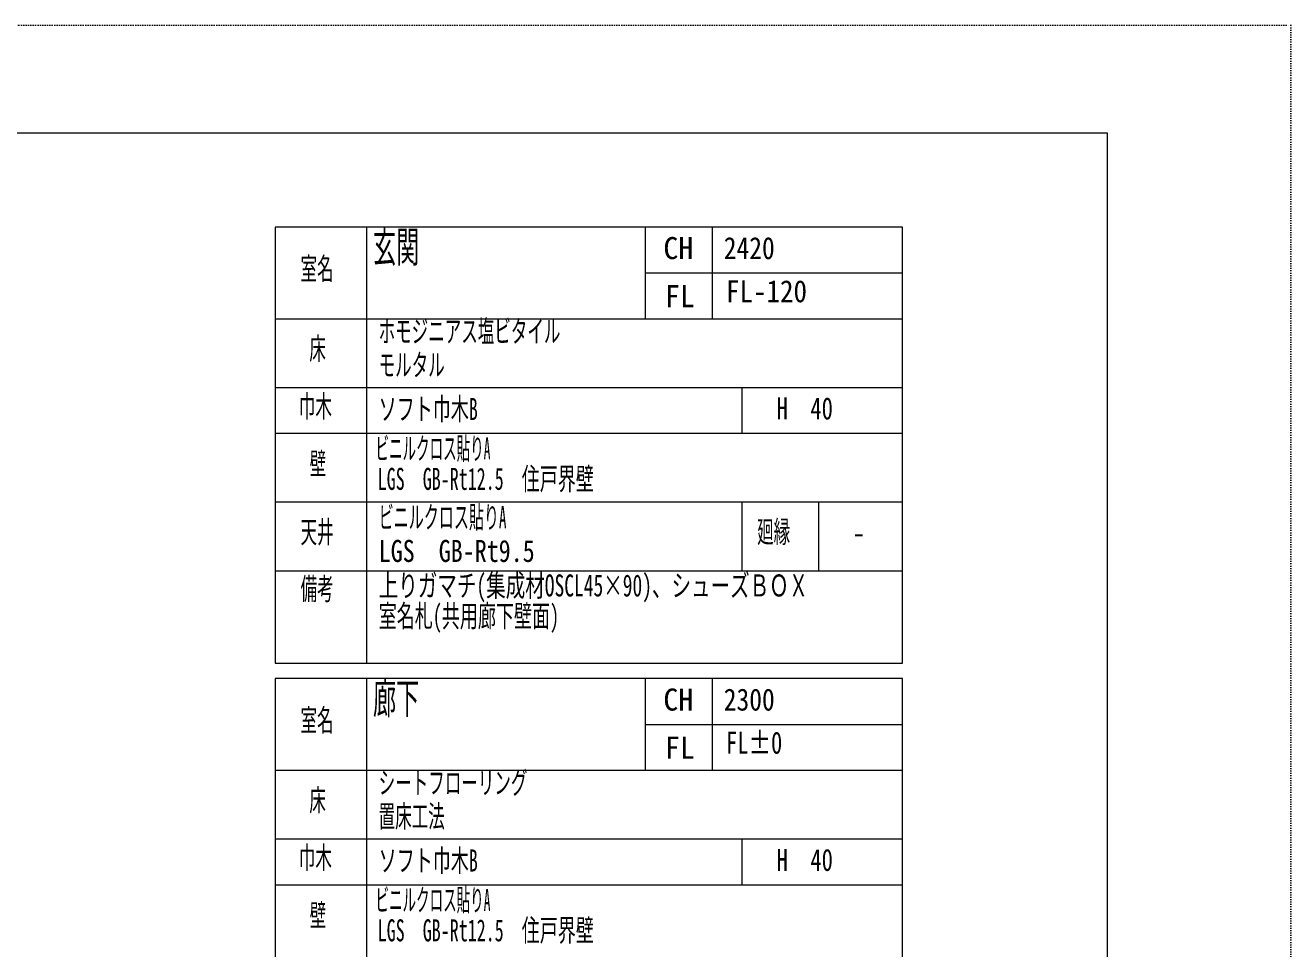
# Model space of a CAD drawing. Units: millimetres at full size, sheet at 1:30. Extents: x -17796 to 21385, y -23279 to 7734.
# Drawn here: x 2724 to 6867, y 4711 to 7734 of the extents above; entities that cross this region are included whole.
import ezdxf
from ezdxf.enums import TextEntityAlignment as Align

# ---------------------------------------------------------------- set-up
doc = ezdxf.new("R2010")
doc.units = ezdxf.units.MM
doc.header["$LTSCALE"] = 30
doc.linetypes.add('USER1', pattern=[0.26, 0.01, -0.25])
doc.layers.add('0-0_(S)電灯', color=7, linetype='Continuous', lineweight=18)
doc.layers.add('8-3_フェンス', color=53, linetype='Continuous', lineweight=18)
doc.styles.add('ＭＳ ゴシック', font='')
doc.styles.get('ＭＳ ゴシック').set_extended_font_data('MS Gothic')

msp = doc.modelspace()

# ---------------------------------------------------------------- linework, layer by layer
at = {"layer": '0-0_(S)電灯', "color": 4, "linetype": 'USER1'}
msp.add_lwpolyline([(-17795.56, 7734.32), (6866.76, 7734.32), (6866.76, -9684.73), (-17795.56, -9684.73)], close=True, dxfattribs=at)
at = {"layer": '0-0_(S)電灯', "lineweight": 9}
msp.add_lwpolyline([(-17194.4, 7382.42), (6265.6, 7382.42), (6265.6, -9332.83), (-17194.4, -9332.83)], close=True, dxfattribs=at)
at = {"layer": '8-3_フェンス'}
for p, q in [((3841.23, 7073.48), (3841.23, 5645.06)), ((4752.95, 7073.48), (4752.95, 6773.49)), ((4972.96, 7073.48), (4972.96, 6773.49)), ((4752.95, 6923.48), (5596.26, 6923.48)), ((3541.23, 6773.49), (5596.26, 6773.49)), ((3541.23, 6548.49), (5596.26, 6548.49)), ((5070.17, 6548.49), (5070.17, 6398.49)), ((3541.23, 6398.49), (5596.26, 6398.49)), ((3541.23, 6173.48), (5596.26, 6173.48)), ((5070.17, 6173.48), (5070.17, 5948.48)), ((5320.21, 6173.48), (5320.21, 5948.48)), ((3541.23, 5948.48), (5596.26, 5948.48)), ((3841.23, 5595.06), (3841.23, 4166.64)), ((4752.95, 5595.06), (4752.95, 5295.07)), ((4972.96, 5595.06), (4972.96, 5295.07)), ((4752.95, 5445.06), (5596.26, 5445.06)), ((3541.23, 5295.07), (5596.26, 5295.07)), ((3541.23, 5070.07), (5596.26, 5070.07)), ((5070.17, 5070.07), (5070.17, 4920.07)), ((3541.23, 4920.07), (5596.26, 4920.07))]:
    msp.add_line(p, q, dxfattribs=at)
for points in [[(5596.26, 7073.48), (3541.23, 7073.48), (3541.23, 5645.06), (5596.26, 5645.06)], [(5596.26, 5595.06), (3541.23, 5595.06), (3541.23, 4166.64), (5596.26, 4166.64)]]:
    msp.add_lwpolyline(points, close=True, dxfattribs=at)

# ---------------------------------------------------------------- texts
at = {"layer": '8-3_フェンス', "style": 'ＭＳ ゴシック', "width": 0.55}
for s, height, rotation, p in [('玄関', 101, 359.999, (3861.93, 6927.99)), ('巾木', 72.14, 0.001, (3619.26, 6429.53)), ('備考', 72.14, 0.001, (3624.97, 5831.62)), ('廊下', 101, 359.999, (3861.93, 5449.57)), ('巾木', 72.14, 0.001, (3619.26, 4951.11))]:
    msp.add_text(s, height=height, rotation=rotation, dxfattribs=at).set_placement(p, align=Align.BOTTOM_LEFT)
at = {"layer": '8-3_フェンス', "style": 'ＭＳ ゴシック'}
for s, rotation, p in [('CH', 0.001, (4812.68, 6947.1)), ('FL', 359.999, (4817.67, 6789.6)), ('CH', 0.001, (4812.68, 5468.68)), ('FL', 359.999, (4817.67, 5311.18))]:
    msp.add_text(s, height=72.16, rotation=rotation, dxfattribs=at).set_placement(p, align=Align.BOTTOM_LEFT)
for s, height, width, p in [('2420', 72.16, 0.85, (5010.5, 6947.1)), ('室名', 72.14, 0.55, (3624.7, 6879.72)), ('FL-120', 72.16, 0.9, (5017.95, 6805.86)), ('ホモジニアス塩ビタイル', 72.14, 0.55, (3880.42, 6674.62)), ('床', 72.14, 0.55, (3653.61, 6617.98)), ('モルタル', 72.14, 0.55, (3880.42, 6564.62)), ('ソフト巾木B', 72.16, 0.6, (3880.42, 6420.12)), ('H\u300040', 72.16, 0.75, (5183.52, 6422.11)), ('ビニルクロス貼りA', 72.16, 0.45, (3870.15, 6290.95)), ('壁', 72.14, 0.55, (3654.69, 6241.08)), ('LGS\u3000GB-Rt12.5\u3000住戸界壁', 72.16, 0.6, (3877.43, 6191.42)), ('ビニルクロス貼りA', 72.16, 0.5, (3880.7, 6065.95)), ('天井', 72.14, 0.55, (3624.69, 6017.6)), ('廻縁', 72.14, 0.55, (5119.65, 6018.36)), ('LGS\u3000GB-Rt9.5', 72.16, 0.8, (3880.7, 5955.38)), ('-', 72.16, 0.9, (5430.38, 6014.96)), ('上りガマチ(集成材OSCL45×90)、シューズＢＯＸ', 72.16, 0.65, (3880.7, 5842.28)), ('室名札(共用廊下壁面)', 72.16, 0.6, (3880.7, 5742.28)), ('2300', 72.16, 0.85, (5010.5, 5468.68)), ('室名', 72.14, 0.55, (3624.7, 5401.3)), ('FL±0', 72.16, 0.75, (5017.95, 5327.44)), ('シートフローリング', 72.14, 0.55, (3880.42, 5196.2)), ('床', 72.14, 0.55, (3653.61, 5139.57)), ('置床工法', 72.14, 0.55, (3880.42, 5086.2)), ('ソフト巾木B', 72.16, 0.6, (3880.42, 4941.7)), ('H\u300040', 72.16, 0.75, (5183.52, 4943.69)), ('ビニルクロス貼りA', 72.16, 0.45, (3870.15, 4812.53)), ('壁', 72.14, 0.55, (3654.69, 4762.66)), ('LGS\u3000GB-Rt12.5\u3000住戸界壁', 72.16, 0.6, (3877.43, 4713))]:
    msp.add_text(s, height=height, dxfattribs=dict(at, width=width)).set_placement(p, align=Align.BOTTOM_LEFT)

doc.saveas('drawing.dxf')
